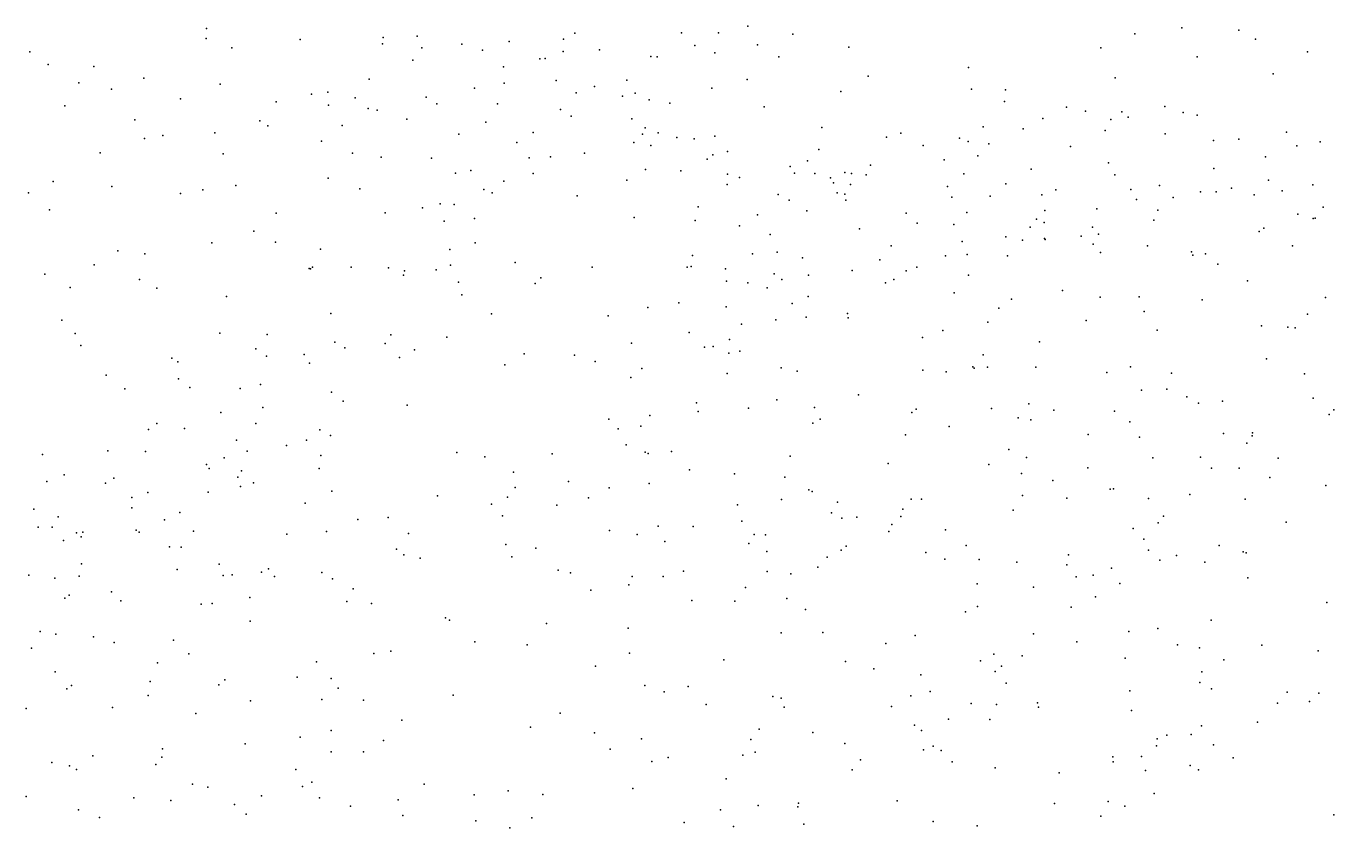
# Model space of a CAD drawing. Header units: metres. Extents: x -25 to 25, y -27.7 to 27.8.
# Drawn here: x 13.644 to 16.468, y -13.863 to -12.132 of the extents above; entities that cross this region are included whole.
import ezdxf

# ---------------------------------------------------------------- set-up
doc = ezdxf.new("R2010")
doc.units = ezdxf.units.M

msp = doc.modelspace()

# ---------------------------------------------------------------- linework, layer by layer
for p in [(14.0331, -12.1369, -20.2822), (15.2023, -12.1321, 13.883), (16.1404, -12.1359, 5.8064), (16.2632, -12.141, 7.7994), (14.0327, -12.1586, -12.3528), (14.236, -12.1609, 7.7015), (14.4135, -12.1701, 5.65), (14.4153, -12.1567, 14.1871), (14.4887, -12.1534, 11.9926), (14.585, -12.1708, 11.0878), (14.687, -12.165, 11.9218), (14.8048, -12.1603, 11.3805), (14.8292, -12.1469, -12.3799), (15.0596, -12.1465, 10.3101), (15.0883, -12.1738, 7.9023), (15.1391, -12.1464, 13.1541), (15.2238, -12.1724, 13.2969), (15.2999, -12.1492, 13.6447), (16.0388, -12.1487, 10.0156), (16.2995, -12.1599, -18.6018), (13.6517, -12.1874, 5.5168), (14.0884, -12.1791, 7.5437), (14.4982, -12.1792, 10.6542), (14.6292, -12.1836, -12.452), (14.7649, -12.202, -12.0563), (14.8036, -12.1867, 12.8746), (14.882, -12.1831, 11.6849), (14.9932, -12.1979, 6.5333), (15.0066, -12.1982, 13.0888), (15.131, -12.19, -19.8956), (15.2695, -12.1981, 10.2681), (15.4211, -12.1777, -19.2884), (15.965, -12.1786, -19.0319), (16.1734, -12.1985, 9.9583), (16.4112, -12.1877, -13.9193), (13.6915, -12.215, 7.3256), (13.7902, -12.219, 5.7897), (14.4787, -12.2057, 10.8524), (14.6746, -12.2202, 10.6184), (14.7534, -12.2026, 11.1778), (15.6791, -12.2217, -19.11), (13.7575, -12.2541, 14.3331), (13.8981, -12.2443, 5.5665), (14.0627, -12.2576, 5.7355), (14.385, -12.2468, 5.2378), (14.6764, -12.2553, 8.0075), (14.7889, -12.2497, 14.0386), (14.9414, -12.2488, 11.8821), (15.2012, -12.2469, -19.6859), (15.4624, -12.2398, 10.2596), (15.9964, -12.2435, -13.9659), (16.3376, -12.235, 9.8682), (13.8281, -12.2682, -11.7487), (14.26, -12.2792, 2.1849), (14.2951, -12.2744, 6.2083), (14.3544, -12.2866, 12.3885), (14.5077, -12.2853, 12.1867), (14.6123, -12.2659, 10.7618), (14.8321, -12.2758, 12.0541), (14.8717, -12.2627, 13.0452), (14.9321, -12.2832, 7.98), (14.9592, -12.2768, 11.3192), (15.1249, -12.2656, 10.4052), (15.4032, -12.2732, 7.7761), (15.6857, -12.268, 10.2494), (15.7595, -12.2696, 7.7452), (13.7276, -12.3038, -20.1388), (13.9772, -12.2888, 5.3278), (14.1836, -12.2955, 2.4861), (14.2972, -12.3025, 5.4766), (14.3829, -12.3095, -12.3187), (14.4018, -12.3135, -20.3284), (14.5306, -12.3001, 7.9792), (14.662, -12.2996, 12.1589), (14.7979, -12.3119, 10.7095), (14.9896, -12.2913, 13.8487), (15.0342, -12.2984, 11.6743), (15.2376, -12.3062, -19.4638), (15.7567, -12.2944, -13.5498), (15.8909, -12.3072, 6.1831), (16.1031, -12.3053, -12.8714), (13.8783, -12.3341, 1.9728), (14.1483, -12.3363, -12.2366), (14.4661, -12.3332, 2.1588), (14.6365, -12.3391, 12.8251), (14.8209, -12.3266, 10.921), (14.9519, -12.332, 11.1507), (15.84, -12.3312, 10.2558), (15.9323, -12.3155, -13.1109), (15.9864, -12.3339, -18.4204), (16.0105, -12.3171, -18.6313), (16.024, -12.3283, -13.384), (16.1427, -12.3187, -17.0134), (16.173, -12.3245, 7.8162), (13.9387, -12.3682, 7.433), (14.051, -12.3622, -11.8151), (14.166, -12.3472, 2.0095), (14.3264, -12.3465, 14.0923), (14.5787, -12.3655, 2.5015), (14.7393, -12.362, -12.3929), (14.9751, -12.3652, -20.2313), (14.9811, -12.3515, 13.4571), (15.0087, -12.3622, 2.5155), (15.1315, -12.3696, 10.6217), (15.3624, -12.3512, 2.6339), (15.5018, -12.3717, -13.8967), (15.5328, -12.3633, 10.3683), (15.7111, -12.3496, -13.1801), (15.7976, -12.354, -17.7051), (15.9743, -12.357, -14.1527), (16.1038, -12.3649, 10.141), (16.3664, -12.3608, 7.8979), (13.8995, -12.3745, 2.5799), (14.2817, -12.3806, 6.3996), (14.7038, -12.3831, 2.1529), (14.9562, -12.3835, 10.8557), (14.9928, -12.3896, 2.2929), (15.0493, -12.3724, -12.3826), (15.0867, -12.3751, 11.3784), (15.3559, -12.3986, 10.6364), (15.581, -12.3897, -13.4738), (15.6595, -12.3736, 2.736), (15.6787, -12.381, -12.9105), (15.7231, -12.3859, 10.3507), (15.8994, -12.3919, 7.7764), (16.2084, -12.3791, -16.7718), (16.2633, -12.3762, -14.332), (16.3884, -12.3904, -13.0358), (16.4385, -12.3818, -16.6248), (13.8035, -12.4053, 14.3215), (14.0697, -12.4078, 7.5344), (14.349, -12.4063, 7.8376), (14.4109, -12.415, 12.4522), (14.519, -12.4169, 12.748), (14.73, -12.4166, -11.973), (14.7764, -12.4144, 8.0117), (14.8501, -12.4065, 13.386), (15.1147, -12.4195, 11.0197), (15.1267, -12.4096, 2.6932), (15.1586, -12.4024, 10.8299), (15.3318, -12.4232, 2.2976), (15.6264, -12.4206, 2.4293), (15.6991, -12.4119, -14.1833), (15.9814, -12.4273, 2.7959), (16.3209, -12.4144, -13.3737), (14.5713, -12.4495, 13.8493), (14.6045, -12.4436, 8.0069), (14.739, -12.4504, 13.6551), (14.9817, -12.4417, -12.0545), (15.0577, -12.4445, 12.0583), (15.1588, -12.4517, 11.1775), (15.2943, -12.4353, 6.6545), (15.3036, -12.4495, -12.6975), (15.347, -12.4502, -14.0359), (15.4118, -12.4477, -15.0457), (15.4263, -12.4499, -14.2923), (15.4585, -12.4529, -15.3326), (15.4677, -12.432, -13.0451), (15.6694, -12.4511, 3.0399), (15.8146, -12.4408, -17.3887), (15.9951, -12.4529, -12.6083), (16.2089, -12.4392, 3.2347), (13.7022, -12.4672, 7.3415), (13.8288, -12.4786, -12.0991), (14.0964, -12.476, -20.2425), (14.2961, -12.4605, -11.864), (14.3648, -12.4833, 1.8942), (14.6756, -12.4669, 13.0943), (14.9415, -12.4643, 7.9849), (15.1583, -12.4737, -14.9226), (15.1849, -12.459, 11.6525), (15.3815, -12.4597, -13.7483), (15.3875, -12.4705, -12.4357), (15.4243, -12.474, 7.7932), (15.6342, -12.4782, 10.7442), (15.7599, -12.4726, -18.7579), (16.0918, -12.4758, -14.4053), (16.2474, -12.4815, 10.1294), (16.3271, -12.4648, -14.5732), (16.4227, -12.4747, -14.8186), (13.6488, -12.492, -20.059), (13.9771, -12.4937, 1.8693), (14.0251, -12.4854, 14.2057), (14.6325, -12.485, 12.3391), (14.6505, -12.4918, 1.9129), (14.8339, -12.4984, 2.7687), (15.2678, -12.4952, -12.178), (15.2916, -12.508, -13.1575), (15.3954, -12.4916, 11.0407), (15.4118, -12.4946, -14.5135), (15.4142, -12.5075, -19.0397), (15.6433, -12.5016, -15.6795), (15.7262, -12.4993, -14.3988), (15.838, -12.4965, -15.4233), (15.8679, -12.4853, -17.1644), (16.0298, -12.4849, 7.8347), (16.0421, -12.506, 10.3327), (16.1216, -12.5017, 3.4573), (16.1801, -12.4899, 7.8868), (16.2142, -12.4897, -16.5463), (16.2965, -12.496, -15.3997), (16.3567, -12.4876, 3.056), (13.6939, -12.5288, 2.6875), (14.1837, -12.5358, 7.6751), (14.4193, -12.535, 13.9281), (14.5002, -12.5242, -11.914), (14.5384, -12.5158, 12.8859), (14.5683, -12.5172, -20.3701), (15.0956, -12.5219, -15.1886), (15.2237, -12.5394, 2.1581), (15.3302, -12.531, 11.179), (15.5447, -12.5358, -16.017), (15.6756, -12.5341, 7.7929), (15.8438, -12.5302, -18.1473), (15.9568, -12.5267, -16.7169), (16.0883, -12.5293, -15.4583), (16.3908, -12.5381, -16.3596), (16.4455, -12.5227, 9.9501), (14.5467, -12.553, 6.6405), (14.6124, -12.5472, 13.6253), (14.957, -12.5455, 12.241), (15.0888, -12.5517, 6.7228), (15.1844, -12.5629, 2.8961), (15.5682, -12.5577, -16.391), (15.6474, -12.5603, -14.8656), (15.8126, -12.566, -16.3487), (15.8259, -12.5491, 3.2382), (15.8424, -12.5561, -15.054), (15.9469, -12.5661, 10.4878), (16.0794, -12.551, -15.1384), (16.3174, -12.5684, -12.6204), (16.4237, -12.5472, 3.4667), (16.4279, -12.5469, 5.5804), (14.1355, -12.5749, 14.1337), (15.2508, -12.5818, 11.8488), (15.4441, -12.5695, 2.1711), (15.6656, -12.5968, 11.0145), (15.7601, -12.5871, 10.8601), (15.7958, -12.594, 6.4001), (15.8435, -12.5904, 10.7203), (15.8445, -12.5924, -18.4113), (15.9227, -12.5852, -15.7475), (15.9604, -12.5813, -14.6187), (16.3069, -12.5751, 2.8406), (13.8418, -12.6175, 7.4013), (13.9004, -12.6236, -20.154), (14.0447, -12.6001, 2.6646), (14.1825, -12.5983, 1.834), (14.2798, -12.6136, 2.698), (14.5586, -12.6144, 2.7557), (14.6138, -12.5997, 13.321), (15.2124, -12.6234, 11.9939), (15.2659, -12.62, -14.7694), (15.5119, -12.6062, 6.6115), (15.6766, -12.6253, -16.7747), (15.9484, -12.603, -14.8455), (15.9641, -12.6205, -16.0843), (16.0661, -12.6067, 5.9466), (16.161, -12.6194, 10.326), (16.1915, -12.6239, -16.2371), (16.3792, -12.6063, 3.9793), (13.7906, -12.6475, 14.2776), (14.2624, -12.6526, -12.0903), (14.3455, -12.6524, 12.6462), (14.4268, -12.6538, 7.9645), (14.5603, -12.6482, 13.4745), (14.6998, -12.6422, 12.3988), (14.8662, -12.6525, 12.3387), (15.0714, -12.6526, -20.1241), (15.08, -12.651, 1.9646), (15.0831, -12.6272, 7.9562), (15.3209, -12.632, 7.8524), (15.4879, -12.6367, -16.6553), (15.5675, -12.6522, 11.1894), (15.6295, -12.6276, -17.0072), (15.7635, -12.6276, -17.8074), (16.164, -12.6262, -15.7796), (16.2181, -12.6463, 5.6992), (13.6845, -12.6678, -11.7202), (13.8886, -12.6789, -0.0865), (14.255, -12.6554, 7.7775), (14.2579, -12.6559, -20.27), (14.4588, -12.6698, 12.4559), (14.461, -12.6603, 12.9973), (14.5296, -12.6585, 13.1483), (14.7554, -12.6751, 8.0827), (15.1543, -12.6558, -19.4525), (15.2594, -12.6667, -12.3747), (15.276, -12.679, -16.2432), (15.3333, -12.67, 6.7087), (15.428, -12.6598, -16.8711), (15.5183, -12.6791, 3.0861), (15.5448, -12.6601, -17.442), (15.6792, -12.6698, -17.611), (16.2821, -12.6821, 8.0139), (13.7386, -12.6961, 6.5585), (13.9258, -12.6981, 14.1947), (14.578, -12.6848, 8.0671), (14.7436, -12.6875, -20.3277), (15.1566, -12.683, -14.9402), (15.2029, -12.6866, -16.0008), (15.2445, -12.697, -17.0247), (15.4998, -12.6866, -12.6955), (15.6481, -12.7081, 7.8611), (15.8823, -12.7029, -12.4316), (14.0764, -12.7159, 6.6789), (14.5852, -12.7123, 1.7851), (15.0537, -12.7296, -15.5135), (15.1561, -12.7384, -19.1614), (15.2982, -12.7311, -13.7429), (15.3327, -12.716, -17.2764), (15.7722, -12.7213, 11.0949), (15.9635, -12.717, 7.9333), (16.0477, -12.7165, 10.5698), (16.1837, -12.7231, 3.7894), (16.4505, -12.7182, 8.1039), (13.721, -12.7665, 7.3782), (14.302, -12.7521, 6.7609), (14.6489, -12.7533, -12.1184), (14.9009, -12.7574, -12.0998), (14.9868, -12.7393, 12.2916), (15.263, -12.7661, 11.9493), (15.3286, -12.7601, -14.0908), (15.4182, -12.7522, 7.8855), (15.4194, -12.7618, -18.9747), (15.7446, -12.741, -18.6027), (16.0587, -12.7482, 3.5853), (16.4113, -12.7541, 3.0099), (14.0622, -12.795, -0.1949), (15.0757, -12.7938, -15.7727), (15.1886, -12.7754, -16.7811), (15.6237, -12.7888, -13.004), (15.7213, -12.7709, -12.6228), (15.9336, -12.7674, 10.9577), (16.0865, -12.7887, 2.6524), (16.3124, -12.7789, 10.2545), (16.3692, -12.7818, 5.431), (16.3849, -12.7832, -12.5588), (13.7495, -12.7955, 14.2162), (13.7619, -12.8214, 0.1096), (14.1645, -12.7978, 7.6957), (14.3109, -12.8145, 7.8891), (14.4191, -12.8171, 13.6256), (14.4312, -12.7987, 13.2183), (14.5528, -12.8032, 6.8046), (14.9513, -12.8168, 2.9572), (15.1632, -12.8084, 3.0001), (15.58, -12.8045, 1.9262), (15.8324, -12.8136, -18.1591), (13.9583, -12.8489, 14.1075), (14.1402, -12.8288, 14.0208), (14.1632, -12.8446, -20.1599), (14.2443, -12.841, 12.5928), (14.3322, -12.8265, 13.0431), (14.4505, -12.8476, -20.2275), (14.4827, -12.8306, 8.0754), (14.7197, -12.8392, 8.1827), (14.8281, -12.8425, 6.7935), (15.1089, -12.8249, -17.1848), (15.128, -12.8239, -19.7385), (15.1613, -12.8382, 12.1436), (15.1855, -12.8336, -16.3842), (15.7112, -12.8415, 7.9426), (16.3228, -12.8501, 4.1977), (13.9714, -12.8571, 7.5303), (14.2559, -12.8598, 2.7355), (14.6774, -12.8633, 12.4246), (14.873, -12.8559, 1.645), (14.9736, -12.8709, 8.0959), (15.2748, -12.8699, 1.7138), (15.3092, -12.877, -14.5456), (15.5808, -12.8751, 6.5809), (15.6311, -12.8783, -18.7956), (15.6889, -12.8677, -17.7461), (15.6912, -12.8702, 3.2416), (15.7205, -12.8684, 11.2776), (15.8244, -12.8683, 6.3417), (15.9782, -12.8801, 6.0345), (16.0294, -12.8676, -12.5017), (13.8167, -12.8856, -0.1416), (13.9727, -12.8934, 6.752), (14.1499, -12.9057, 12.9116), (14.9497, -12.8905, 12.325), (15.1581, -12.8817, 6.7661), (16.1174, -12.8814, 8.0856), (16.405, -12.8826, 4.4441), (13.8573, -12.9149, 0.3138), (13.9972, -12.9119, 2.6844), (14.106, -12.9143, 12.7403), (14.3033, -12.9224, 13.1904), (15.4415, -12.9279, 7.9837), (16.053, -12.9182, 5.8168), (16.1076, -12.916, 3.7385), (16.1509, -12.9323, 10.6059), (16.4239, -12.9349, 8.2967), (14.1551, -12.9556, 6.8451), (14.3286, -12.9418, 13.3562), (14.4666, -12.9503, 2.7757), (15.0918, -12.9452, -15.616), (15.0954, -12.9643, -16.1456), (15.2044, -12.9569, -15.1372), (15.2652, -12.9391, 11.943), (15.3463, -12.9553, -17.4604), (15.566, -12.9593, 1.7064), (15.7287, -12.9574, -13.2267), (15.8097, -12.9476, 2.1112), (15.8633, -12.9609, 11.2236), (15.9945, -12.9634, 2.8024), (16.1758, -12.946, 2.9628), (16.2277, -12.9419, 10.4326), (16.4684, -12.9603, 10.0916), (13.926, -12.9898, 1.6369), (14.0643, -12.9664, 13.9604), (14.1401, -12.9899, -0.1862), (14.9026, -12.9803, -19.9769), (14.9907, -12.9729, -16.8441), (15.3427, -12.989, 11.6753), (15.3592, -12.9805, 6.7084), (15.5569, -12.9663, -13.403), (15.7866, -12.9774, -18.0342), (15.8137, -12.9822, 2.5331), (16.0279, -12.9866, 11.0482), (16.4583, -12.9703, 3.3657), (13.908, -13.0031, 2.5004), (13.9861, -13.0005, 12.824), (14.2781, -13.0033, 13.4906), (14.3014, -13.0156, -20.0695), (14.9223, -13.0015, -19.3939), (14.9717, -12.9956, -19.6022), (15.5432, -13.0141, -17.6284), (15.6374, -12.9962, 11.3899), (15.9377, -13.014, -13.0381), (16.0488, -13.0191, -12.7912), (16.2298, -13.0118, 5.2882), (16.2917, -13.0169, 8.2985), (16.2926, -13.0101, 5.0775), (13.8205, -13.0488, 2.2942), (14.0984, -13.0261, 0.158), (14.2065, -13.0371, 13.6437), (14.2491, -13.0259, 7.8483), (14.9401, -13.0358, 1.493), (15.7662, -13.0462, -18.5343), (16.2802, -13.0322, 4.7306), (13.6791, -13.0568, 14.0145), (13.9013, -13.0507, 13.9534), (14.0713, -13.0639, 7.6316), (14.1211, -13.0498, 13.7901), (14.28, -13.0593, 12.5006), (14.5739, -13.0527, 12.4181), (14.6345, -13.0619, 1.5735), (14.7798, -13.0553, 2.9255), (14.9806, -13.0515, 3.0055), (14.9872, -13.055, 12.2554), (15.0381, -13.0507, -17.3425), (15.2941, -13.0607, 8.0879), (15.506, -13.0764, -13.6055), (15.8046, -13.0637, 11.3245), (16.0776, -13.0639, 5.5517), (16.1807, -13.0628, 10.7094), (16.3479, -13.0645, 10.2512), (13.726, -13.1006, -0.07), (14.0333, -13.0787, -0.3593), (14.0392, -13.0874, 13.1361), (14.101, -13.1058, 1.473), (14.1089, -13.0921, 12.5773), (14.277, -13.0871, 2.5677), (14.6966, -13.0952, -17.2333), (15.0763, -13.0898, -19.1521), (15.1738, -13.0983, 6.7644), (15.2828, -13.1059, 11.8019), (15.723, -13.0783, 8.0933), (15.7938, -13.0976, 3.3828), (15.9371, -13.086, 8.1782), (16.2041, -13.0864, 10.5559), (16.2637, -13.0867, 3.2114), (13.6883, -13.115, 6.6911), (13.8153, -13.119, 7.4645), (13.8331, -13.1077, 12.9172), (14.1066, -13.1261, 13.364), (14.1346, -13.1182, -19.8743), (14.7, -13.1278, -16.9653), (14.8153, -13.115, 12.3231), (14.9031, -13.1291, 8.3128), (14.9893, -13.1198, -16.5536), (15.3342, -13.1335, -14.4905), (15.8612, -13.1128, -13.2909), (15.9856, -13.1314, 3.022), (15.9925, -13.131, 11.162), (16.3304, -13.1066, 8.4242), (16.4513, -13.1236, 10.0868), (13.8719, -13.1497, 13.0686), (13.9065, -13.1391, 12.6418), (14.037, -13.1382, 13.6863), (14.2464, -13.1622, 2.2006), (14.3039, -13.1357, 7.9724), (14.5326, -13.1459, 2.222), (14.6832, -13.149, -19.6209), (14.8588, -13.1503, -16.7521), (15.2756, -13.154, -14.9095), (15.3417, -13.1365, 11.6276), (15.3961, -13.1601, 8.1472), (15.5556, -13.1536, 2.5479), (15.5777, -13.1532, 2.0762), (15.7962, -13.1455, 6.2649), (15.8913, -13.1513, 6.0602), (16.0677, -13.1516, 3.8907), (16.1576, -13.1429, 10.8527), (16.2765, -13.1536, -12.7067), (13.6606, -13.1749, 7.3899), (13.8719, -13.172, -19.6896), (13.976, -13.1824, 2.1016), (14.6488, -13.164, 8.3802), (14.6726, -13.1895, 12.3385), (14.79, -13.1666, 2.2764), (15.1801, -13.1654, -17.4588), (15.3834, -13.1828, -19.0013), (15.5334, -13.1905, 2.771), (15.5376, -13.1747, 11.4982), (15.7757, -13.1767, -18.2398), (16.1005, -13.1901, 5.1235), (13.67, -13.2141, 5.9086), (13.6998, -13.2139, 12.6508), (13.7132, -13.1917, 13.023), (13.9426, -13.1979, 13.3912), (14.3604, -13.1971, 12.4343), (14.4256, -13.1932, 8.1908), (15.0091, -13.2116, 2.4761), (15.0848, -13.2122, -15.8535), (15.1893, -13.201, 11.9125), (15.4057, -13.1945, -14.0386), (15.4379, -13.1925, 2.2363), (15.514, -13.2078, 3.176), (16.0347, -13.2163, 5.3422), (16.0891, -13.2043, 4.1922), (16.3656, -13.2029, 8.5865), (13.7244, -13.2422, 13.4917), (13.7524, -13.226, -18.4677), (13.7627, -13.2345, -19.3613), (13.7661, -13.2243, 13.2397), (13.8815, -13.22, -18.8536), (13.8878, -13.2249, 1.3997), (14.005, -13.2225, 7.6122), (14.2068, -13.2286, 7.8333), (14.2929, -13.2234, -19.7273), (14.4694, -13.2275, -17.2114), (14.9041, -13.2212, 2.761), (14.9637, -13.2293, 2.1295), (15.0237, -13.2446, 1.4892), (15.2166, -13.2295, 8.2488), (15.2406, -13.2306, 2.3785), (15.5071, -13.2234, -13.7744), (15.6295, -13.2196, 2.9633), (16.0583, -13.2396, 4.4536), (13.9537, -13.2563, -0.131), (13.9784, -13.2572, 0.1942), (14.4441, -13.2609, -19.4952), (14.4597, -13.2733, 8.3254), (14.6799, -13.2514, 1.8187), (14.7446, -13.2593, 8.4718), (15.2046, -13.2493, -15.4801), (15.2439, -13.266, 2.158), (15.4042, -13.2637, 11.5592), (15.4151, -13.255, 1.945), (15.5869, -13.2681, 6.4921), (15.6743, -13.2537, -17.9022), (15.8951, -13.2736, 5.719), (16.0681, -13.2637, 11.0765), (16.1288, -13.2751, -13.1605), (16.2208, -13.2534, 10.4779), (16.2725, -13.2672, 10.3087), (16.2788, -13.2691, 3.4161), (13.7635, -13.2926, 1.9785), (14.0607, -13.2937, -18.5808), (14.1675, -13.3035, 6.9589), (14.4949, -13.2807, 1.7077), (14.6932, -13.2781, -16.7917), (15.3537, -13.3002, 8.2756), (15.374, -13.2785, 2.8838), (15.6281, -13.2825, -18.6933), (15.7026, -13.2836, 3.2328), (15.7837, -13.2894, 8.2829), (15.8916, -13.2949, 11.2667), (15.9879, -13.3023, 4.834), (16.0928, -13.285, 8.4412), (16.1895, -13.2892, 10.762), (13.6498, -13.3176, 1.3969), (13.706, -13.3239, 6.0825), (13.7583, -13.3192, 5.6751), (13.9698, -13.3052, 12.5174), (14.069, -13.3181, 1.2644), (14.0886, -13.3169, -0.29), (14.152, -13.3109, 1.8603), (14.1804, -13.3201, -19.2554), (14.2824, -13.3119, 7.9985), (14.3056, -13.3252, -18.9335), (14.7931, -13.3064, 12.2142), (14.8196, -13.3125, 1.5843), (14.9531, -13.3204, -17.4581), (15.0199, -13.3202, 6.8227), (15.0636, -13.309, -19.1082), (15.2445, -13.3097, 6.7225), (15.2952, -13.3147, 1.6778), (15.9119, -13.3213, 5.483), (15.9484, -13.3176, 8.3822), (16.2823, -13.3231, 8.6568), (13.8283, -13.3532, -18.2889), (14.35, -13.3466, -16.9726), (14.8636, -13.35, 8.5085), (14.9455, -13.3383, 12.0969), (15.1977, -13.3438, 11.7678), (15.698, -13.3358, 6.3225), (15.8196, -13.3432, 5.9623), (16.0061, -13.3352, -13.3902), (13.7276, -13.367, 6.7047), (13.7368, -13.3606, 0.6538), (13.8485, -13.3731, 5.829), (14.0218, -13.3801, 7.6721), (14.0454, -13.3786, -18.3573), (14.1271, -13.3658, 12.4349), (14.3366, -13.3742, 1.452), (14.3895, -13.3783, 6.9868), (15.0815, -13.3723, 1.8857), (15.1742, -13.3737, -17.5172), (15.2865, -13.3679, -14.736), (15.6984, -13.3853, -18.1251), (15.9008, -13.3864, 4.2087), (15.9537, -13.3642, 3.2553), (16.4533, -13.3764, 8.9661), (14.5496, -13.4096, 12.2523), (14.5585, -13.4143, -18.9695), (15.3269, -13.3917, -14.4023), (15.6726, -13.3966, -18.5027), (16.2034, -13.4148, 10.3721), (13.6742, -13.4391, 12.4657), (13.7081, -13.4447, 5.42), (14.1275, -13.4169, 7.7961), (14.7678, -13.422, -17.4917), (14.9439, -13.432, -16.2174), (15.2749, -13.4422, -14.9897), (15.3645, -13.4411, 11.5416), (15.8196, -13.4441, 3.9195), (16.0254, -13.4393, 11.0986), (16.0885, -13.4324, 8.6177), (13.7893, -13.4502, 6.1261), (13.834, -13.4625, 0.9849), (13.9623, -13.4576, 1.8176), (14.613, -13.4612, 8.6133), (14.7263, -13.4681, 12.1436), (15.5009, -13.4651, 8.4375), (15.564, -13.4479, 11.4465), (15.9131, -13.461, 8.5367), (16.1307, -13.4677, 10.8933), (16.3125, -13.4683, 10.0468), (13.6557, -13.4747, 1.8715), (13.995, -13.4869, -18.1496), (14.395, -13.4863, 8.3784), (14.4312, -13.4818, -18.7874), (14.9473, -13.486, 8.5897), (15.1509, -13.4999, 11.6943), (15.734, -13.4878, 8.4904), (15.7953, -13.4918, 5.2379), (16.0175, -13.4969, -13.5333), (16.1779, -13.4743, 10.568), (16.2306, -13.5005, -13.315), (16.4346, -13.4807, 3.7438), (13.7063, -13.5261, 7.5141), (13.9274, -13.507, 5.7929), (14.2711, -13.5042, -18.4651), (14.8737, -13.5136, 6.9177), (15.4137, -13.5035, -14.1151), (15.4749, -13.5194, 6.5635), (15.7054, -13.502, 11.3521), (15.7366, -13.5253, 6.1524), (15.7503, -13.5139, 4.8829), (16.1832, -13.5259, 3.5069), (13.7414, -13.5559, -17.9938), (13.9116, -13.5472, 7.6351), (14.0597, -13.5543, 6.9058), (14.0733, -13.5433, 12.3457), (14.2293, -13.5374, -17.0991), (14.3024, -13.5402, 8.1951), (14.9801, -13.5557, 11.8543), (15.0734, -13.558, -18.9552), (15.5763, -13.5325, -13.8647), (15.7609, -13.5507, 3.3653), (16.1788, -13.5488, 10.2009), (13.7316, -13.5631, 0.0965), (13.9073, -13.5775, 12.356), (14.2825, -13.586, -18.1387), (14.3177, -13.5611, -17.7632), (14.5665, -13.5767, -16.7042), (15.0221, -13.5696, -17.5692), (15.2564, -13.5795, -15.2148), (15.2749, -13.5826, 8.574), (15.5549, -13.578, 8.5634), (15.5966, -13.5689, 4.6154), (16.0275, -13.5672, 10.9954), (16.2044, -13.5631, 8.936), (16.3673, -13.57, 9.1848), (16.436, -13.5718, -13.1185), (13.644, -13.6053, 5.2809), (13.8305, -13.6032, 5.4803), (14.1286, -13.5886, 7.8656), (14.3726, -13.5875, 6.9699), (15.1123, -13.5967, -15.771), (15.2814, -13.6027, -14.408), (15.513, -13.6006, -18.0101), (15.685, -13.5947, 5.4601), (15.74, -13.5968, 5.8544), (15.8281, -13.5931, 11.2189), (15.8301, -13.6026, -13.7459), (16.0311, -13.6094, 8.8307), (16.3466, -13.5936, 9.7594), (16.4158, -13.5905, 9.5291), (14.0103, -13.6163, -17.7744), (14.4556, -13.6306, 12.1337), (14.7971, -13.6155, -18.8947), (15.5627, -13.6415, 4.3128), (15.6357, -13.628, 3.9853), (15.725, -13.6289, 8.6944), (16.3033, -13.6345, 9.3241), (14.2358, -13.6673, 8.0988), (14.3025, -13.6526, 8.336), (14.733, -13.6455, -16.4972), (14.8712, -13.6578, -16.2428), (14.9728, -13.671, 8.6943), (15.2274, -13.6498, 11.5306), (15.3427, -13.6573, -17.8121), (15.5776, -13.6529, 4.8714), (16.1077, -13.6628, 10.2869), (16.1599, -13.6616, 9.1454), (16.1825, -13.643, 10.0016), (13.938, -13.6925, 6.0054), (14.1171, -13.6815, 12.2229), (14.3023, -13.6989, 12.1488), (14.3723, -13.6986, 8.6174), (14.416, -13.6745, -17.9964), (14.9054, -13.6927, 11.8015), (15.2094, -13.6721, -18.7908), (15.4119, -13.6809, 11.3959), (15.5824, -13.6943, 8.7273), (15.603, -13.6866, 6.4375), (15.62, -13.6957, 11.2932), (16.0856, -13.6862, 10.4384), (16.0865, -13.6711, 10.6248), (16.2084, -13.6839, 9.7728), (13.6996, -13.7217, 0.4189), (13.7879, -13.7076, 12.2647), (13.9241, -13.7265, -17.613), (13.9372, -13.7102, 5.6464), (14.995, -13.7196, -18.7988), (15.0303, -13.711, 11.6536), (15.192, -13.706, 8.6883), (15.2185, -13.6994, -14.9369), (15.4462, -13.7159, -18.3056), (15.6438, -13.7207, 3.7858), (15.9909, -13.7093, 9.0363), (15.9916, -13.7201, 3.4936), (16.0532, -13.7089, -13.7103), (16.2508, -13.7116, -13.5928), (13.7376, -13.7291, 0.6583), (13.7523, -13.7371, 7.6116), (14.2263, -13.7372, 6.9027), (15.4277, -13.7378, 8.7355), (15.7367, -13.733, 6.0754), (15.8752, -13.7439, 11.016), (16.0619, -13.7389, 10.108), (16.1584, -13.728, 9.3816), (16.1763, -13.738, 3.6373), (14.0033, -13.7686, 6.7688), (14.036, -13.775, 1.205), (14.2409, -13.7735, 8.2332), (14.2606, -13.764, -17.005), (14.5035, -13.7684, -18.3586), (14.6853, -13.7833, -17.8325), (14.9544, -13.7778, 6.9404), (15.1561, -13.7571, -17.7771), (13.6438, -13.7951, 12.1661), (13.8761, -13.798, 0.9687), (13.9561, -13.8042, 12.1428), (14.1518, -13.7935, 8.0322), (14.2773, -13.7984, 8.5341), (14.4471, -13.8027, 6.9364), (14.6112, -13.7915, 8.9288), (14.7599, -13.7909, 11.8268), (15.3124, -13.8095, 11.3517), (15.5255, -13.8045, 8.8544), (15.8647, -13.8106, 9.1392), (15.9808, -13.8059, 10.5587), (16.0806, -13.7887, 9.6098), (13.757, -13.8243, 6.304), (14.0937, -13.8126, -17.2547), (14.1187, -13.8337, 12.0712), (14.3446, -13.8162, 8.7803), (14.4574, -13.8362, 11.9362), (15.1438, -13.8239, -14.6925), (15.2251, -13.8147, -14.3871), (15.3104, -13.8174, -18.0877), (15.9653, -13.8376, 10.1779), (16.0167, -13.8164, 9.8951), (16.4684, -13.8348, -13.4406), (13.8019, -13.8408, 12.1226), (14.6149, -13.8479, 11.8483), (14.6884, -13.8629, -18.4406), (14.7361, -13.8412, 6.9652), (15.0648, -13.8516, -15.7984), (15.1717, -13.8598, -18.5122), (15.3234, -13.8552, -14.1937), (15.6026, -13.8491, 4.0326), (15.698, -13.8587, 9.0869)]:
    msp.add_point(p)

doc.saveas('drawing.dxf')
